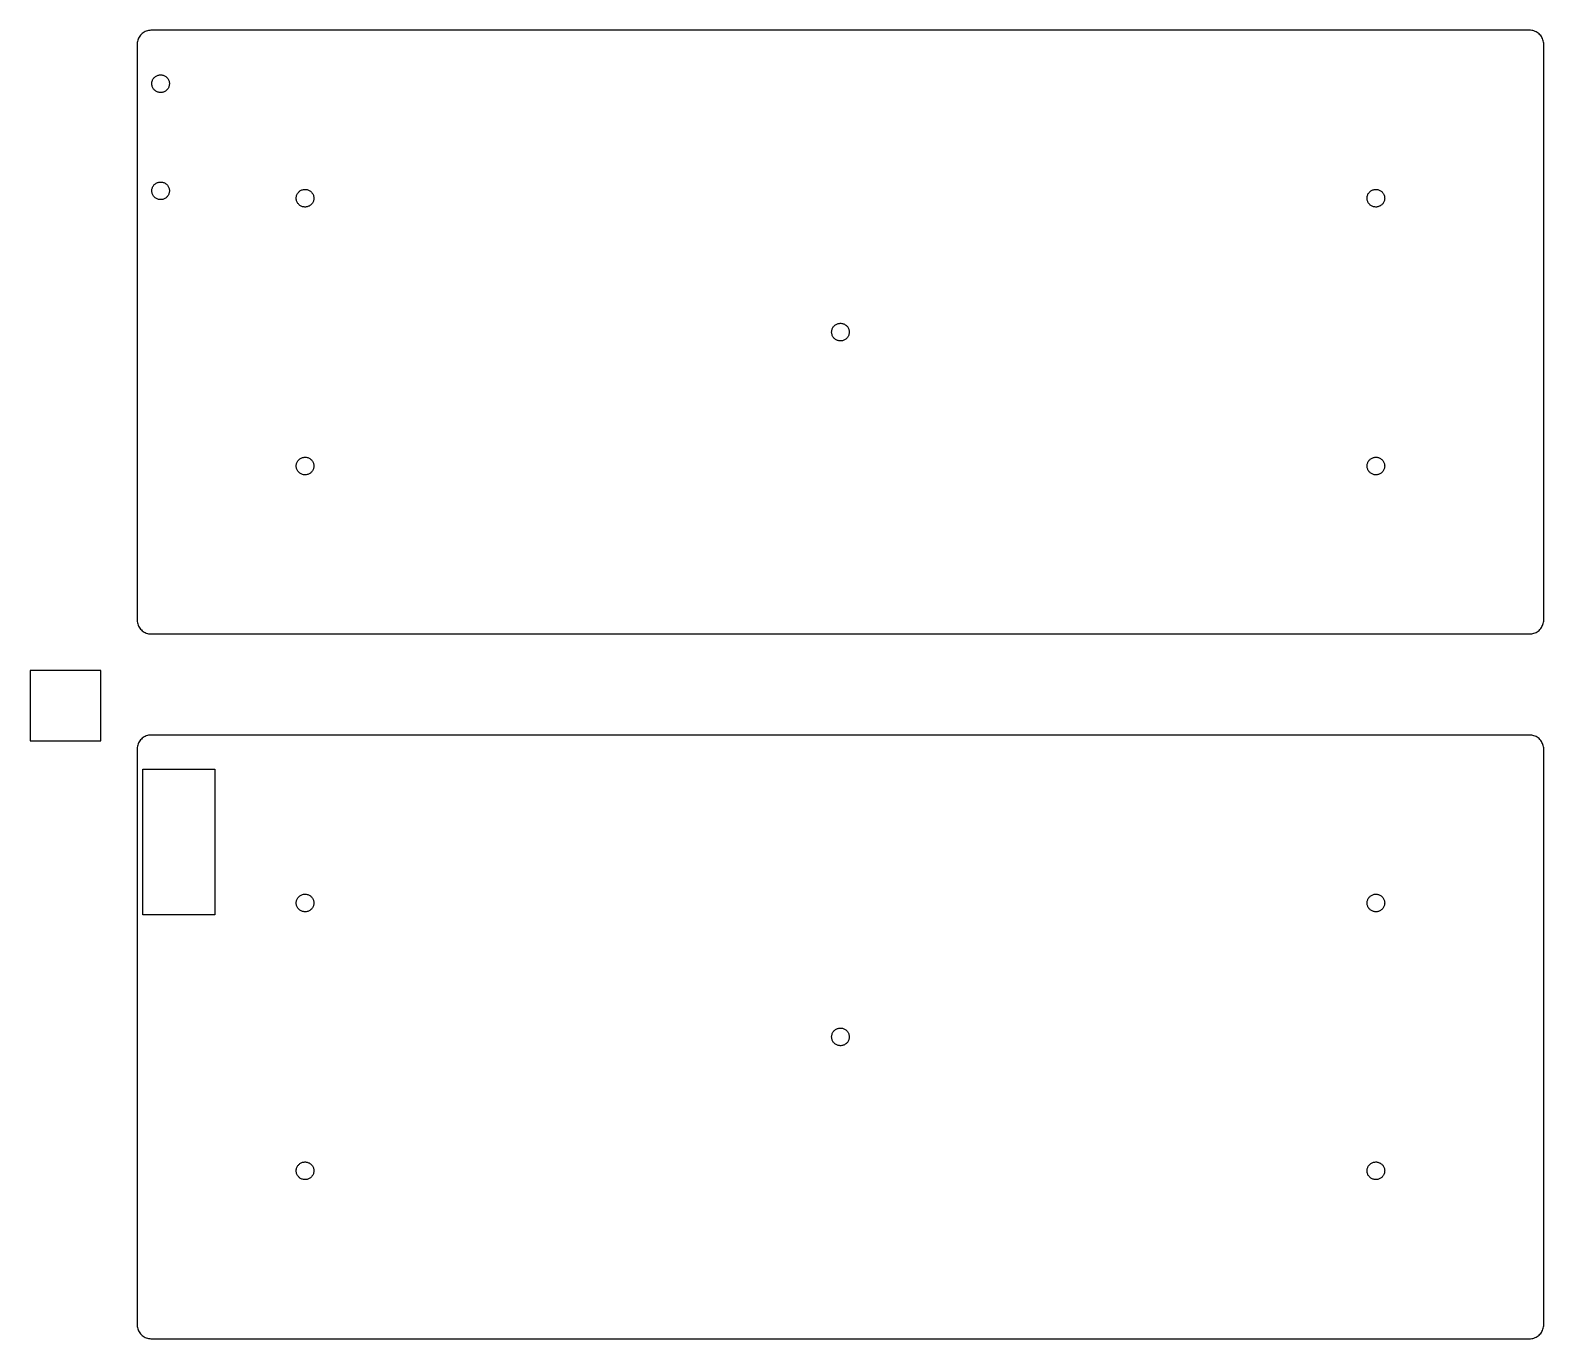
# Model space of a CAD drawing. Header units: metres. Extents: x -20 to 195, y -105 to 281.
# Drawn here: x -20 to 194.8, y -104.8 to 80.8 of the extents above; entities that cross this region are included whole.
import ezdxf

# ---------------------------------------------------------------- set-up
doc = ezdxf.new("R2010")
doc.units = ezdxf.units.M

msp = doc.modelspace()

# ---------------------------------------------------------------- linework, layer by layer
for p, q in [((-4.68797, 79.5647), (-4.74306, 79.4065)), ((-4.61984, 79.7177), (-4.68797, 79.5647)), ((-4.53915, 79.8645), (-4.61984, 79.7177)), ((-4.44646, 80.004), (-4.53915, 79.8645)), ((-4.34241, 80.1353), (-4.44646, 80.004)), ((-4.22775, 80.2574), (-4.34241, 80.1353)), ((-4.10327, 80.3694), (-4.22775, 80.2574)), ((-3.96985, 80.4707), (-4.10327, 80.3694)), ((-3.82841, 80.5605), (-3.96985, 80.4707)), ((-3.67998, 80.6381), (-3.82841, 80.5605)), ((-3.52556, 80.703), (-3.67998, 80.6381)), ((-3.36626, 80.7547), (-3.52556, 80.703)), ((-3.20319, 80.793), (-3.36626, 80.7547)), ((-3.03748, 80.8175), (-3.20319, 80.793)), ((-2.8703, 80.828), (-3.03748, 80.8175)), ((192.787, 80.828), (-2.8703, 80.828)), ((192.954, 80.8245), (192.787, 80.828)), ((193.121, 80.807), (192.954, 80.8245)), ((193.285, 80.7756), (193.121, 80.807)), ((193.446, 80.7305), (193.285, 80.7756)), ((193.603, 80.6721), (193.446, 80.7305)), ((193.755, 80.6008), (193.603, 80.6721)), ((193.9, 80.5171), (193.755, 80.6008)), ((194.038, 80.4215), (193.9, 80.5171)), ((194.167, 80.3147), (194.038, 80.4215)), ((194.286, 80.1975), (194.167, 80.3147)), ((194.396, 80.0707), (194.286, 80.1975)), ((194.494, 79.9352), (194.396, 80.0707)), ((194.581, 79.7919), (194.494, 79.9352)), ((194.656, 79.6419), (194.581, 79.7919)), ((194.717, 79.4862), (194.656, 79.6419)), ((-4.81265, 79.0791), (-4.82666, 78.9122)), ((-4.82666, 78.9122), (-4.82666, -2.91217)), ((-4.78471, 79.2442), (-4.81265, 79.0791)), ((-4.74306, 79.4065), (-4.78471, 79.2442)), ((194.766, 79.3258), (194.717, 79.4862)), ((194.8, 79.162), (194.766, 79.3258)), ((194.821, 78.9958), (194.8, 79.162)), ((194.828, 78.8284), (194.821, 78.9958)), ((194.828, -2.82841), (194.828, 78.8284)), ((-2.74973, 73.2762), (-2.74315, 73.3807)), ((-2.74753, 73.1715), (-2.74973, 73.2762)), ((-2.73659, 73.0674), (-2.74753, 73.1715)), ((-2.74315, 73.3807), (-2.72784, 73.4842)), ((-2.71696, 72.9646), (-2.73659, 73.0674)), ((-2.72784, 73.4842), (-2.70395, 73.5862)), ((-2.70395, 73.5862), (-2.6716, 73.6857)), ((-2.6716, 73.6857), (-2.63103, 73.7822)), ((-2.63103, 73.7822), (-2.58252, 73.875)), ((-2.58252, 73.875), (-2.52643, 73.9634)), ((-2.52643, 73.9634), (-2.46313, 74.0468)), ((-2.46313, 74.0468), (-2.39308, 74.1246)), ((-2.39308, 74.1246), (-2.31677, 74.1963)), ((-2.31677, 74.1963), (-2.23473, 74.2613)), ((-2.23473, 74.2613), (-2.14752, 74.3192)), ((-2.14752, 74.3192), (-2.05579, 74.3696)), ((-2.05579, 74.3696), (-1.96014, 74.4122)), ((-1.96014, 74.4122), (-1.86128, 74.4467)), ((-1.86128, 74.4467), (-1.75989, 74.4727)), ((-1.75989, 74.4727), (-1.65666, 74.4902)), ((-1.65666, 74.4902), (-1.55234, 74.4989)), ((-1.55234, 74.4989), (-1.44766, 74.4989)), ((-1.44766, 74.4989), (-1.34334, 74.4902)), ((-1.34334, 74.4902), (-1.24011, 74.4727)), ((-1.24011, 74.4727), (-1.13872, 74.4467)), ((-1.13872, 74.4467), (-1.03986, 74.4122)), ((-1.03986, 74.4122), (-0.94421, 74.3696)), ((-0.94421, 74.3696), (-0.85248, 74.3192)), ((-0.85248, 74.3192), (-0.76527, 74.2613)), ((-0.76527, 74.2613), (-0.68323, 74.1963)), ((-0.68323, 74.1963), (-0.60692, 74.1246)), ((-0.60692, 74.1246), (-0.53687, 74.0468)), ((-0.53687, 74.0468), (-0.47356, 73.9634)), ((-0.47356, 73.9634), (-0.41746, 73.875)), ((-0.41746, 73.875), (-0.36896, 73.7822)), ((-0.36896, 73.7822), (-0.32838, 73.6857)), ((-0.32838, 73.6857), (-0.29604, 73.5862)), ((-0.29604, 73.5862), (-0.27214, 73.4842)), ((-0.2634, 73.0674), (-0.28302, 72.9646)), ((-0.27214, 73.4842), (-0.25684, 73.3807)), ((-0.25246, 73.1715), (-0.2634, 73.0674)), ((-0.25684, 73.3807), (-0.25026, 73.2762)), ((-0.25026, 73.2762), (-0.25246, 73.1715)), ((-2.68881, 72.8637), (-2.71696, 72.9646)), ((-2.65233, 72.7656), (-2.68881, 72.8637)), ((-2.60774, 72.6709), (-2.65233, 72.7656)), ((-2.5554, 72.5802), (-2.60774, 72.6709)), ((-2.49565, 72.4943), (-2.5554, 72.5802)), ((-2.42892, 72.4136), (-2.49565, 72.4943)), ((-2.35568, 72.3388), (-2.42892, 72.4136)), ((-2.27643, 72.2704), (-2.35568, 72.3388)), ((-2.19173, 72.2089), (-2.27643, 72.2704)), ((-2.10219, 72.1546), (-2.19173, 72.2089)), ((-2.00841, 72.1081), (-2.10219, 72.1546)), ((-1.91107, 72.0695), (-2.00841, 72.1081)), ((-1.81085, 72.0393), (-1.91107, 72.0695)), ((-1.70844, 72.0175), (-1.81085, 72.0393)), ((-1.60457, 72.0044), (-1.70844, 72.0175)), ((-1.49998, 72), (-1.60457, 72.0044)), ((-1.3954, 72.0044), (-1.49998, 72)), ((-1.29153, 72.0175), (-1.3954, 72.0044)), ((-1.18913, 72.0393), (-1.29153, 72.0175)), ((-1.08891, 72.0695), (-1.18913, 72.0393)), ((-0.99158, 72.1081), (-1.08891, 72.0695)), ((-0.8978, 72.1546), (-0.99158, 72.1081)), ((-0.80826, 72.2089), (-0.8978, 72.1546)), ((-0.72356, 72.2704), (-0.80826, 72.2089)), ((-0.6443, 72.3388), (-0.72356, 72.2704)), ((-0.57106, 72.4136), (-0.6443, 72.3388)), ((-0.50433, 72.4943), (-0.57106, 72.4136)), ((-0.44458, 72.5802), (-0.50433, 72.4943)), ((-0.39224, 72.6709), (-0.44458, 72.5802)), ((-0.34766, 72.7656), (-0.39224, 72.6709)), ((-0.31117, 72.8637), (-0.34766, 72.7656)), ((-0.28302, 72.9646), (-0.31117, 72.8637)), ((-2.74971, 58.0762), (-2.74313, 58.1807)), ((-2.74751, 57.9715), (-2.74971, 58.0762)), ((-2.74313, 58.1807), (-2.72783, 58.2842)), ((-2.72783, 58.2842), (-2.70393, 58.3862)), ((-2.70393, 58.3862), (-2.67159, 58.4857)), ((-2.67159, 58.4857), (-2.63101, 58.5822)), ((-2.63101, 58.5822), (-2.5825, 58.675)), ((-2.5825, 58.675), (-2.52641, 58.7634)), ((-2.52641, 58.7634), (-2.46312, 58.8468)), ((-2.46312, 58.8468), (-2.39307, 58.9246)), ((-2.39307, 58.9246), (-2.31676, 58.9962)), ((-2.31676, 58.9962), (-2.23471, 59.0613)), ((-2.23471, 59.0613), (-2.14751, 59.1192)), ((-2.14751, 59.1192), (-2.05577, 59.1696)), ((-2.05577, 59.1696), (-1.96013, 59.2122)), ((-1.96013, 59.2122), (-1.86127, 59.2467)), ((-1.86127, 59.2467), (-1.75987, 59.2727)), ((-1.75987, 59.2727), (-1.65665, 59.2901)), ((-1.65665, 59.2901), (-1.55232, 59.2989)), ((-1.55232, 59.2989), (-1.44765, 59.2989)), ((-1.44765, 59.2989), (-1.34332, 59.2901)), ((-1.34332, 59.2901), (-1.2401, 59.2727)), ((-1.2401, 59.2727), (-1.1387, 59.2467)), ((-1.1387, 59.2467), (-1.03984, 59.2122)), ((-1.03984, 59.2122), (-0.9442, 59.1696)), ((-0.9442, 59.1696), (-0.85246, 59.1192)), ((-0.85246, 59.1192), (-0.76526, 59.0613)), ((-0.76526, 59.0613), (-0.68321, 58.9962)), ((-0.68321, 58.9962), (-0.6069, 58.9246)), ((-0.6069, 58.9246), (-0.53685, 58.8468)), ((-0.53685, 58.8468), (-0.47356, 58.7634)), ((-0.47356, 58.7634), (-0.41746, 58.675)), ((-0.41746, 58.675), (-0.36896, 58.5822)), ((-0.36896, 58.5822), (-0.32838, 58.4857)), ((-0.32838, 58.4857), (-0.29604, 58.3862)), ((-0.29604, 58.3862), (-0.27214, 58.2842)), ((-0.27214, 58.2842), (-0.25684, 58.1807)), ((-0.25684, 58.1807), (-0.25026, 58.0762)), ((-0.25026, 58.0762), (-0.25246, 57.9715)), ((18.2032, 57.9631), (18.2866, 58.0264)), ((18.2866, 58.0264), (18.375, 58.0825)), ((18.375, 58.0825), (18.4678, 58.131)), ((18.4678, 58.131), (18.5643, 58.1716)), ((18.5643, 58.1716), (18.6638, 58.2039)), ((18.6638, 58.2039), (18.7658, 58.2278)), ((18.7658, 58.2278), (18.8693, 58.2431)), ((18.8693, 58.2431), (18.9738, 58.2497)), ((18.9738, 58.2497), (19.0785, 58.2475)), ((19.0785, 58.2475), (19.1826, 58.2366)), ((19.1826, 58.2366), (19.2854, 58.217)), ((19.2854, 58.217), (19.3863, 58.1888)), ((19.3863, 58.1888), (19.4844, 58.1523)), ((19.4844, 58.1523), (19.5791, 58.1077)), ((19.5791, 58.1077), (19.6698, 58.0554)), ((19.6698, 58.0554), (19.7557, 57.9957)), ((170.203, 57.9631), (170.287, 58.0264)), ((170.287, 58.0264), (170.375, 58.0825)), ((170.375, 58.0825), (170.468, 58.131)), ((170.468, 58.131), (170.564, 58.1716)), ((170.564, 58.1716), (170.664, 58.2039)), ((170.664, 58.2039), (170.766, 58.2278)), ((170.766, 58.2278), (170.869, 58.2431)), ((170.869, 58.2431), (170.974, 58.2497)), ((170.974, 58.2497), (171.078, 58.2475)), ((171.078, 58.2475), (171.183, 58.2366)), ((171.183, 58.2366), (171.285, 58.217)), ((171.285, 58.217), (171.386, 58.1888)), ((171.386, 58.1888), (171.484, 58.1523)), ((171.484, 58.1523), (171.579, 58.1077)), ((171.579, 58.1077), (171.67, 58.0554)), ((171.67, 58.0554), (171.756, 57.9957)), ((-2.73657, 57.8674), (-2.74751, 57.9715)), ((-2.71695, 57.7646), (-2.73657, 57.8674)), ((-2.6888, 57.6637), (-2.71695, 57.7646)), ((-2.65231, 57.5656), (-2.6888, 57.6637)), ((-2.60773, 57.4709), (-2.65231, 57.5656)), ((-2.55539, 57.3802), (-2.60773, 57.4709)), ((-2.49564, 57.2943), (-2.55539, 57.3802)), ((-2.42891, 57.2136), (-2.49564, 57.2943)), ((-2.35567, 57.1388), (-2.42891, 57.2136)), ((-2.27641, 57.0704), (-2.35567, 57.1388)), ((-2.19171, 57.0089), (-2.27641, 57.0704)), ((-2.10217, 56.9546), (-2.19171, 57.0089)), ((-2.00839, 56.9081), (-2.10217, 56.9546)), ((-1.91106, 56.8695), (-2.00839, 56.9081)), ((-1.81084, 56.8393), (-1.91106, 56.8695)), ((-1.70844, 56.8175), (-1.81084, 56.8393)), ((-1.60457, 56.8044), (-1.70844, 56.8175)), ((-1.49998, 56.8), (-1.60457, 56.8044)), ((-1.3954, 56.8044), (-1.49998, 56.8)), ((-1.29153, 56.8175), (-1.3954, 56.8044)), ((-1.18913, 56.8393), (-1.29153, 56.8175)), ((-1.08891, 56.8695), (-1.18913, 56.8393)), ((-0.99158, 56.9081), (-1.08891, 56.8695)), ((-0.8978, 56.9546), (-0.99158, 56.9081)), ((-0.80826, 57.0089), (-0.8978, 56.9546)), ((-0.72356, 57.0704), (-0.80826, 57.0089)), ((-0.6443, 57.1388), (-0.72356, 57.0704)), ((-0.57106, 57.2136), (-0.6443, 57.1388)), ((-0.50433, 57.2943), (-0.57106, 57.2136)), ((-0.44458, 57.3802), (-0.50433, 57.2943)), ((-0.39224, 57.4709), (-0.44458, 57.3802)), ((-0.34766, 57.5656), (-0.39224, 57.4709)), ((-0.31117, 57.6637), (-0.34766, 57.5656)), ((-0.28302, 57.7646), (-0.31117, 57.6637)), ((-0.2634, 57.8674), (-0.28302, 57.7646)), ((-0.25246, 57.9715), (-0.2634, 57.8674)), ((17.7511, 57.0523), (17.7598, 57.1567)), ((17.7511, 56.9476), (17.7511, 57.0523)), ((17.7598, 56.8433), (17.7511, 56.9476)), ((17.7598, 57.1567), (17.7773, 57.2599)), ((17.7773, 56.7401), (17.7598, 56.8433)), ((17.7773, 57.2599), (17.8033, 57.3613)), ((17.8033, 56.6387), (17.7773, 56.7401)), ((17.8033, 57.3613), (17.8378, 57.4601)), ((17.8378, 56.5398), (17.8033, 56.6387)), ((17.8378, 57.4601), (17.8804, 57.5558)), ((17.8804, 56.4442), (17.8378, 56.5398)), ((17.8804, 57.5558), (17.9308, 57.6475)), ((17.9308, 56.3525), (17.8804, 56.4442)), ((17.9308, 57.6475), (17.9887, 57.7347)), ((17.9887, 56.2653), (17.9308, 56.3525)), ((17.9887, 57.7347), (18.0537, 57.8168)), ((18.0537, 56.1832), (17.9887, 56.2653)), ((18.0537, 57.8168), (18.1254, 57.8931)), ((18.1254, 56.1069), (18.0537, 56.1832)), ((18.1254, 57.8931), (18.2032, 57.9631)), ((18.2032, 56.0368), (18.1254, 56.1069)), ((18.2866, 55.9736), (18.2032, 56.0368)), ((18.375, 55.9175), (18.2866, 55.9736)), ((18.4678, 55.869), (18.375, 55.9175)), ((18.5643, 55.8284), (18.4678, 55.869)), ((19.5791, 55.8922), (19.4844, 55.8477)), ((19.6698, 55.9446), (19.5791, 55.8922)), ((19.7557, 56.0043), (19.6698, 55.9446)), ((19.7557, 57.9957), (19.8364, 57.9289)), ((19.8364, 56.0711), (19.7557, 56.0043)), ((19.8364, 57.9289), (19.9112, 57.8557)), ((19.9112, 56.1443), (19.8364, 56.0711)), ((19.9112, 57.8557), (19.9796, 57.7764)), ((19.9796, 56.2236), (19.9112, 56.1443)), ((19.9796, 57.7764), (20.0411, 57.6917)), ((20.0411, 56.3083), (19.9796, 56.2236)), ((20.0411, 57.6917), (20.0954, 57.6022)), ((20.0954, 56.3978), (20.0411, 56.3083)), ((20.0954, 57.6022), (20.1419, 57.5084)), ((20.1419, 56.4916), (20.0954, 56.3978)), ((20.1419, 57.5084), (20.1805, 57.4111)), ((20.1805, 56.5889), (20.1419, 56.4916)), ((20.1805, 57.4111), (20.2107, 57.3109)), ((20.2107, 56.6891), (20.1805, 56.5889)), ((20.2107, 57.3109), (20.2325, 57.2085)), ((20.2325, 56.7915), (20.2107, 56.6891)), ((20.2325, 57.2085), (20.2456, 57.1046)), ((20.2456, 56.8954), (20.2325, 56.7915)), ((20.2456, 57.1046), (20.25, 57)), ((20.25, 57), (20.2456, 56.8954)), ((169.751, 57.0523), (169.76, 57.1567)), ((169.751, 56.9476), (169.751, 57.0523)), ((169.76, 56.8433), (169.751, 56.9476)), ((169.76, 57.1567), (169.777, 57.2599)), ((169.777, 56.7401), (169.76, 56.8433)), ((169.777, 57.2599), (169.803, 57.3613)), ((169.803, 56.6387), (169.777, 56.7401)), ((169.803, 57.3613), (169.838, 57.4601)), ((169.838, 56.5398), (169.803, 56.6387)), ((169.838, 57.4601), (169.88, 57.5558)), ((169.88, 56.4442), (169.838, 56.5398)), ((169.88, 57.5558), (169.931, 57.6475)), ((169.931, 56.3525), (169.88, 56.4442)), ((169.931, 57.6475), (169.989, 57.7347)), ((169.989, 56.2653), (169.931, 56.3525)), ((169.989, 57.7347), (170.054, 57.8168)), ((170.054, 56.1832), (169.989, 56.2653)), ((170.054, 57.8168), (170.125, 57.8931)), ((170.125, 56.1069), (170.054, 56.1832)), ((170.125, 57.8931), (170.203, 57.9631)), ((170.203, 56.0368), (170.125, 56.1069)), ((170.287, 55.9736), (170.203, 56.0368)), ((170.375, 55.9175), (170.287, 55.9736)), ((170.468, 55.869), (170.375, 55.9175)), ((170.564, 55.8284), (170.468, 55.869)), ((171.579, 55.8922), (171.484, 55.8477)), ((171.67, 55.9446), (171.579, 55.8922)), ((171.756, 56.0043), (171.67, 55.9446)), ((171.756, 57.9957), (171.836, 57.9289)), ((171.836, 56.0711), (171.756, 56.0043)), ((171.836, 57.9289), (171.911, 57.8557)), ((171.911, 56.1443), (171.836, 56.0711)), ((171.911, 57.8557), (171.98, 57.7764)), ((171.98, 56.2236), (171.911, 56.1443)), ((171.98, 57.7764), (172.041, 57.6917)), ((172.041, 56.3083), (171.98, 56.2236)), ((172.041, 57.6917), (172.095, 57.6022)), ((172.095, 56.3978), (172.041, 56.3083)), ((172.095, 57.6022), (172.142, 57.5084)), ((172.142, 56.4916), (172.095, 56.3978)), ((172.142, 57.5084), (172.18, 57.4111)), ((172.18, 56.5889), (172.142, 56.4916)), ((172.18, 57.4111), (172.211, 57.3109)), ((172.211, 56.6891), (172.18, 56.5889)), ((172.211, 57.3109), (172.232, 57.2085)), ((172.232, 56.7915), (172.211, 56.6891)), ((172.232, 57.2085), (172.246, 57.1046)), ((172.246, 56.8954), (172.232, 56.7915)), ((172.246, 57.1046), (172.25, 57)), ((172.25, 57), (172.246, 56.8954)), ((18.6638, 55.796), (18.5643, 55.8284)), ((18.7658, 55.7721), (18.6638, 55.796)), ((18.8693, 55.7568), (18.7658, 55.7721)), ((18.9738, 55.7503), (18.8693, 55.7568)), ((19.0785, 55.7525), (18.9738, 55.7503)), ((19.1826, 55.7634), (19.0785, 55.7525)), ((19.2854, 55.783), (19.1826, 55.7634)), ((19.3863, 55.8112), (19.2854, 55.783)), ((19.4844, 55.8477), (19.3863, 55.8112)), ((170.664, 55.796), (170.564, 55.8284)), ((170.766, 55.7721), (170.664, 55.796)), ((170.869, 55.7568), (170.766, 55.7721)), ((170.974, 55.7503), (170.869, 55.7568)), ((171.078, 55.7525), (170.974, 55.7503)), ((171.183, 55.7634), (171.078, 55.7525)), ((171.285, 55.783), (171.183, 55.7634)), ((171.386, 55.8112), (171.285, 55.783)), ((171.484, 55.8477), (171.386, 55.8112)), ((93.9308, 38.6475), (93.9887, 38.7347)), ((93.9887, 38.7347), (94.0537, 38.8168)), ((94.0537, 38.8168), (94.1254, 38.8931)), ((94.1254, 38.8931), (94.2032, 38.9631)), ((94.2032, 38.9631), (94.2866, 39.0264)), ((94.2866, 39.0264), (94.375, 39.0825)), ((94.375, 39.0825), (94.4678, 39.131)), ((94.4678, 39.131), (94.5643, 39.1716)), ((94.5643, 39.1716), (94.6638, 39.2039)), ((94.6638, 39.2039), (94.7658, 39.2278)), ((94.7658, 39.2278), (94.8693, 39.2431)), ((94.8693, 39.2431), (94.9738, 39.2497)), ((94.9738, 39.2497), (95.0785, 39.2475)), ((95.0785, 39.2475), (95.1826, 39.2366)), ((95.1826, 39.2366), (95.2854, 39.217)), ((95.2854, 39.217), (95.3863, 39.1888)), ((95.3863, 39.1888), (95.4844, 39.1523)), ((95.4844, 39.1523), (95.5791, 39.1077)), ((95.5791, 39.1077), (95.6698, 39.0554)), ((95.6698, 39.0554), (95.7557, 38.9957)), ((95.7557, 38.9957), (95.8364, 38.9289)), ((95.8364, 38.9289), (95.9112, 38.8557)), ((95.9112, 38.8557), (95.9796, 38.7764)), ((95.9796, 38.7764), (96.0411, 38.6917)), ((96.0411, 38.6917), (96.0954, 38.6022)), ((93.7511, 38.0523), (93.7598, 38.1567)), ((93.7511, 37.9476), (93.7511, 38.0523)), ((93.7598, 37.8433), (93.7511, 37.9476)), ((93.7598, 38.1567), (93.7773, 38.2599)), ((93.7773, 37.7401), (93.7598, 37.8433)), ((93.7773, 38.2599), (93.8033, 38.3613)), ((93.8033, 37.6387), (93.7773, 37.7401)), ((93.8033, 38.3613), (93.8378, 38.4601)), ((93.8378, 37.5398), (93.8033, 37.6387)), ((93.8378, 38.4601), (93.8804, 38.5558)), ((93.8804, 37.4442), (93.8378, 37.5398)), ((93.8804, 38.5558), (93.9308, 38.6475)), ((93.9308, 37.3525), (93.8804, 37.4442)), ((93.9887, 37.2653), (93.9308, 37.3525)), ((94.0537, 37.1832), (93.9887, 37.2653)), ((94.1254, 37.1069), (94.0537, 37.1832)), ((94.2032, 37.0368), (94.1254, 37.1069)), ((94.2866, 36.9736), (94.2032, 37.0368)), ((94.375, 36.9175), (94.2866, 36.9736)), ((94.4678, 36.869), (94.375, 36.9175)), ((94.5643, 36.8284), (94.4678, 36.869)), ((94.6638, 36.796), (94.5643, 36.8284)), ((94.7658, 36.7721), (94.6638, 36.796)), ((94.8693, 36.7568), (94.7658, 36.7721)), ((94.9738, 36.7503), (94.8693, 36.7568)), ((95.0785, 36.7525), (94.9738, 36.7503)), ((95.1826, 36.7634), (95.0785, 36.7525)), ((95.2854, 36.783), (95.1826, 36.7634)), ((95.3863, 36.8112), (95.2854, 36.783)), ((95.4844, 36.8477), (95.3863, 36.8112)), ((95.5791, 36.8922), (95.4844, 36.8477)), ((95.6698, 36.9446), (95.5791, 36.8922)), ((95.7557, 37.0043), (95.6698, 36.9446)), ((95.8364, 37.0711), (95.7557, 37.0043)), ((95.9112, 37.1443), (95.8364, 37.0711)), ((95.9796, 37.2236), (95.9112, 37.1443)), ((96.0411, 37.3083), (95.9796, 37.2236)), ((96.0954, 37.3978), (96.0411, 37.3083)), ((96.0954, 38.6022), (96.1419, 38.5084)), ((96.1419, 37.4916), (96.0954, 37.3978)), ((96.1419, 38.5084), (96.1805, 38.4111)), ((96.1805, 37.5889), (96.1419, 37.4916)), ((96.1805, 38.4111), (96.2107, 38.3109)), ((96.2107, 37.6891), (96.1805, 37.5889)), ((96.2107, 38.3109), (96.2325, 38.2085)), ((96.2325, 37.7915), (96.2107, 37.6891)), ((96.2325, 38.2085), (96.2456, 38.1046)), ((96.2456, 37.8954), (96.2325, 37.7915)), ((96.2456, 38.1046), (96.25, 38)), ((96.25, 38), (96.2456, 37.8954)), ((17.7773, 19.2599), (17.8033, 19.3613)), ((17.8033, 19.3613), (17.8378, 19.4601)), ((17.8378, 19.4601), (17.8804, 19.5558)), ((17.8804, 19.5558), (17.9308, 19.6475)), ((17.9308, 19.6475), (17.9887, 19.7347)), ((17.9887, 19.7347), (18.0537, 19.8168)), ((18.0537, 19.8168), (18.1254, 19.8931)), ((18.1254, 19.8931), (18.2032, 19.9631)), ((18.2032, 19.9631), (18.2866, 20.0264)), ((18.2866, 20.0264), (18.375, 20.0825)), ((18.375, 20.0825), (18.4678, 20.131)), ((18.4678, 20.131), (18.5643, 20.1716)), ((18.5643, 20.1716), (18.6638, 20.2039)), ((18.6638, 20.2039), (18.7658, 20.2278)), ((18.7658, 20.2278), (18.8693, 20.2431)), ((18.8693, 20.2431), (18.9738, 20.2497)), ((18.9738, 20.2497), (19.0785, 20.2475)), ((19.0785, 20.2475), (19.1826, 20.2366)), ((19.1826, 20.2366), (19.2854, 20.217)), ((19.2854, 20.217), (19.3863, 20.1888)), ((19.3863, 20.1888), (19.4844, 20.1523)), ((19.4844, 20.1523), (19.5791, 20.1077)), ((19.5791, 20.1077), (19.6698, 20.0554)), ((19.6698, 20.0554), (19.7557, 19.9957)), ((19.7557, 19.9957), (19.8364, 19.9289)), ((19.8364, 19.9289), (19.9112, 19.8557)), ((19.9112, 19.8557), (19.9796, 19.7764)), ((19.9796, 19.7764), (20.0411, 19.6917)), ((20.0411, 19.6917), (20.0954, 19.6022)), ((20.0954, 19.6022), (20.1419, 19.5084)), ((20.1419, 19.5084), (20.1805, 19.4111)), ((20.1805, 19.4111), (20.2107, 19.3109)), ((169.777, 19.2599), (169.803, 19.3613)), ((169.803, 19.3613), (169.838, 19.4601)), ((169.838, 19.4601), (169.88, 19.5558)), ((169.88, 19.5558), (169.931, 19.6475)), ((169.931, 19.6475), (169.989, 19.7347)), ((169.989, 19.7347), (170.054, 19.8168)), ((170.054, 19.8168), (170.125, 19.8931)), ((170.125, 19.8931), (170.203, 19.9631)), ((170.203, 19.9631), (170.287, 20.0264)), ((170.287, 20.0264), (170.375, 20.0825)), ((170.375, 20.0825), (170.468, 20.131)), ((170.468, 20.131), (170.564, 20.1716)), ((170.564, 20.1716), (170.664, 20.2039)), ((170.664, 20.2039), (170.766, 20.2278)), ((170.766, 20.2278), (170.869, 20.2431)), ((170.869, 20.2431), (170.974, 20.2497)), ((170.974, 20.2497), (171.078, 20.2475)), ((171.078, 20.2475), (171.183, 20.2366)), ((171.183, 20.2366), (171.285, 20.217)), ((171.285, 20.217), (171.386, 20.1888)), ((171.386, 20.1888), (171.484, 20.1523)), ((171.484, 20.1523), (171.579, 20.1077)), ((171.579, 20.1077), (171.67, 20.0554)), ((171.67, 20.0554), (171.756, 19.9957)), ((171.756, 19.9957), (171.836, 19.9289)), ((171.836, 19.9289), (171.911, 19.8557)), ((171.911, 19.8557), (171.98, 19.7764)), ((171.98, 19.7764), (172.041, 19.6917)), ((172.041, 19.6917), (172.095, 19.6022)), ((172.095, 19.6022), (172.142, 19.5084)), ((172.142, 19.5084), (172.18, 19.4111)), ((172.18, 19.4111), (172.211, 19.3109)), ((17.7511, 19.0523), (17.7598, 19.1567)), ((17.7511, 18.9476), (17.7511, 19.0523)), ((17.7598, 18.8433), (17.7511, 18.9476)), ((17.7598, 19.1567), (17.7773, 19.2599)), ((17.7773, 18.7401), (17.7598, 18.8433)), ((17.8033, 18.6387), (17.7773, 18.7401)), ((17.8378, 18.5398), (17.8033, 18.6387)), ((17.8804, 18.4442), (17.8378, 18.5398)), ((17.9308, 18.3525), (17.8804, 18.4442)), ((17.9887, 18.2653), (17.9308, 18.3525)), ((18.0537, 18.1832), (17.9887, 18.2653)), ((18.1254, 18.1069), (18.0537, 18.1832)), ((18.2032, 18.0368), (18.1254, 18.1069)), ((18.2866, 17.9736), (18.2032, 18.0368)), ((18.375, 17.9175), (18.2866, 17.9736)), ((18.4678, 17.869), (18.375, 17.9175)), ((18.5643, 17.8284), (18.4678, 17.869)), ((18.6638, 17.796), (18.5643, 17.8284)), ((18.7658, 17.7721), (18.6638, 17.796)), ((18.8693, 17.7568), (18.7658, 17.7721)), ((18.9738, 17.7503), (18.8693, 17.7568)), ((19.0785, 17.7525), (18.9738, 17.7503)), ((19.1826, 17.7634), (19.0785, 17.7525)), ((19.2854, 17.783), (19.1826, 17.7634)), ((19.3863, 17.8112), (19.2854, 17.783)), ((19.4844, 17.8477), (19.3863, 17.8112)), ((19.5791, 17.8922), (19.4844, 17.8477)), ((19.6698, 17.9446), (19.5791, 17.8922)), ((19.7557, 18.0043), (19.6698, 17.9446)), ((19.8364, 18.0711), (19.7557, 18.0043)), ((19.9112, 18.1443), (19.8364, 18.0711)), ((19.9796, 18.2236), (19.9112, 18.1443)), ((20.0411, 18.3083), (19.9796, 18.2236)), ((20.0954, 18.3978), (20.0411, 18.3083)), ((20.1419, 18.4916), (20.0954, 18.3978)), ((20.1805, 18.5889), (20.1419, 18.4916)), ((20.2107, 18.6891), (20.1805, 18.5889)), ((20.2107, 19.3109), (20.2325, 19.2085)), ((20.2325, 18.7915), (20.2107, 18.6891)), ((20.2325, 19.2085), (20.2456, 19.1046)), ((20.2456, 18.8954), (20.2325, 18.7915)), ((20.2456, 19.1046), (20.25, 19)), ((20.25, 19), (20.2456, 18.8954)), ((169.751, 19.0523), (169.76, 19.1567)), ((169.751, 18.9476), (169.751, 19.0523)), ((169.76, 18.8433), (169.751, 18.9476)), ((169.76, 19.1567), (169.777, 19.2599)), ((169.777, 18.7401), (169.76, 18.8433)), ((169.803, 18.6387), (169.777, 18.7401)), ((169.838, 18.5398), (169.803, 18.6387)), ((169.88, 18.4442), (169.838, 18.5398)), ((169.931, 18.3525), (169.88, 18.4442)), ((169.989, 18.2653), (169.931, 18.3525)), ((170.054, 18.1832), (169.989, 18.2653)), ((170.125, 18.1069), (170.054, 18.1832)), ((170.203, 18.0368), (170.125, 18.1069)), ((170.287, 17.9736), (170.203, 18.0368)), ((170.375, 17.9175), (170.287, 17.9736)), ((170.468, 17.869), (170.375, 17.9175)), ((170.564, 17.8284), (170.468, 17.869)), ((170.664, 17.796), (170.564, 17.8284)), ((170.766, 17.7721), (170.664, 17.796)), ((170.869, 17.7568), (170.766, 17.7721)), ((170.974, 17.7503), (170.869, 17.7568)), ((171.078, 17.7525), (170.974, 17.7503)), ((171.183, 17.7634), (171.078, 17.7525)), ((171.285, 17.783), (171.183, 17.7634)), ((171.386, 17.8112), (171.285, 17.783)), ((171.484, 17.8477), (171.386, 17.8112)), ((171.579, 17.8922), (171.484, 17.8477)), ((171.67, 17.9446), (171.579, 17.8922)), ((171.756, 18.0043), (171.67, 17.9446)), ((171.836, 18.0711), (171.756, 18.0043)), ((171.911, 18.1443), (171.836, 18.0711)), ((171.98, 18.2236), (171.911, 18.1443)), ((172.041, 18.3083), (171.98, 18.2236)), ((172.095, 18.3978), (172.041, 18.3083)), ((172.142, 18.4916), (172.095, 18.3978)), ((172.18, 18.5889), (172.142, 18.4916)), ((172.211, 18.6891), (172.18, 18.5889)), ((172.211, 19.3109), (172.232, 19.2085)), ((172.232, 18.7915), (172.211, 18.6891)), ((172.232, 19.2085), (172.246, 19.1046)), ((172.246, 18.8954), (172.232, 18.7915)), ((172.246, 19.1046), (172.25, 19)), ((172.25, 19), (172.246, 18.8954)), ((-4.82666, -2.91217), (-4.81265, -3.07909)), ((-4.81265, -3.07909), (-4.78471, -3.24425)), ((-4.78471, -3.24425), (-4.74306, -3.40648)), ((-4.74306, -3.40648), (-4.68797, -3.56467)), ((-4.68797, -3.56467), (-4.61984, -3.7177)), ((-4.61984, -3.7177), (-4.53915, -3.86447)), ((-4.53915, -3.86447), (-4.44646, -4.00398)), ((-4.44646, -4.00398), (-4.34241, -4.13525)), ((-4.34241, -4.13525), (-4.22775, -4.25737)), ((-4.22775, -4.25737), (-4.10327, -4.36945)), ((194.167, -4.31471), (194.286, -4.19751)), ((194.286, -4.19751), (194.396, -4.07071)), ((194.396, -4.07071), (194.494, -3.9352)), ((194.494, -3.9352), (194.581, -3.79193)), ((194.581, -3.79193), (194.656, -3.64189)), ((194.656, -3.64189), (194.717, -3.48616)), ((194.717, -3.48616), (194.766, -3.32581)), ((194.766, -3.32581), (194.8, -3.16196)), ((194.8, -3.16196), (194.821, -2.99577)), ((194.821, -2.99577), (194.828, -2.82841)), ((-4.10327, -4.36945), (-3.96985, -4.47072)), ((-3.96985, -4.47072), (-3.82841, -4.56047)), ((-3.82841, -4.56047), (-3.67998, -4.63808)), ((-3.67998, -4.63808), (-3.52556, -4.70299)), ((-3.52556, -4.70299), (-3.36626, -4.75475)), ((-3.36626, -4.75475), (-3.20319, -4.793)), ((-3.20319, -4.793), (-3.03748, -4.81746)), ((-3.03748, -4.81746), (-2.8703, -4.82799)), ((-2.8703, -4.82799), (192.787, -4.82799)), ((192.787, -4.82799), (192.954, -4.82448)), ((192.954, -4.82448), (193.121, -4.80696)), ((193.121, -4.80696), (193.285, -4.77557)), ((193.285, -4.77557), (193.446, -4.73053)), ((193.446, -4.73053), (193.603, -4.67215)), ((193.603, -4.67215), (193.755, -4.60083)), ((193.755, -4.60083), (193.9, -4.51707)), ((193.9, -4.51707), (194.038, -4.42148)), ((194.038, -4.42148), (194.167, -4.31471)), ((-10, -10), (-20, -10)), ((-20, -10), (-20, -20)), ((-10, -20), (-10, -10)), ((-3.52556, -19.297), (-3.67998, -19.3619)), ((-3.36626, -19.2453), (-3.52556, -19.297)), ((-3.20319, -19.207), (-3.36626, -19.2453)), ((-3.03748, -19.1825), (-3.20319, -19.207)), ((-2.8703, -19.172), (-3.03748, -19.1825)), ((192.787, -19.172), (-2.8703, -19.172)), ((192.954, -19.1755), (192.787, -19.172)), ((193.121, -19.193), (192.954, -19.1755)), ((193.285, -19.2244), (193.121, -19.193)), ((193.446, -19.2695), (193.285, -19.2244)), ((193.603, -19.3279), (193.446, -19.2695)), ((193.755, -19.3992), (193.603, -19.3279)), ((-20, -20), (-10, -20)), ((-4.81265, -20.9209), (-4.82666, -21.0878)), ((-4.82666, -21.0878), (-4.82666, -102.912)), ((-4.78471, -20.7558), (-4.81265, -20.9209)), ((-4.74306, -20.5935), (-4.78471, -20.7558)), ((-4.68797, -20.4353), (-4.74306, -20.5935)), ((-4.61984, -20.2823), (-4.68797, -20.4353)), ((-4.53915, -20.1355), (-4.61984, -20.2823)), ((-4.44646, -19.996), (-4.53915, -20.1355)), ((-4.34241, -19.8647), (-4.44646, -19.996)), ((-4.22775, -19.7426), (-4.34241, -19.8647)), ((-4.10327, -19.6306), (-4.22775, -19.7426)), ((-3.96985, -19.5293), (-4.10327, -19.6306)), ((-3.82841, -19.4395), (-3.96985, -19.5293)), ((-3.67998, -19.3619), (-3.82841, -19.4395)), ((193.9, -19.4829), (193.755, -19.3992)), ((194.038, -19.5785), (193.9, -19.4829)), ((194.167, -19.6853), (194.038, -19.5785)), ((194.286, -19.8025), (194.167, -19.6853)), ((194.396, -19.9293), (194.286, -19.8025)), ((194.494, -20.0648), (194.396, -19.9293)), ((194.581, -20.2081), (194.494, -20.0648)), ((194.656, -20.3581), (194.581, -20.2081)), ((194.717, -20.5138), (194.656, -20.3581)), ((194.766, -20.6742), (194.717, -20.5138)), ((194.8, -20.838), (194.766, -20.6742)), ((194.821, -21.0042), (194.8, -20.838)), ((194.828, -21.1716), (194.821, -21.0042)), ((194.828, -102.828), (194.828, -21.1716)), ((-3.99998, -44.7), (-4, -24)), ((-4, -24), (6.2, -24)), ((6.2, -24), (6.2, -44.7)), ((17.7511, -42.9477), (17.7598, -42.8433)), ((17.7511, -43.0524), (17.7511, -42.9477)), ((17.7598, -42.8433), (17.7773, -42.7401)), ((17.7773, -42.7401), (17.8033, -42.6387)), ((17.8033, -42.6387), (17.8378, -42.5399)), ((17.8378, -42.5399), (17.8804, -42.4442)), ((17.8804, -42.4442), (17.9308, -42.3525)), ((17.9308, -42.3525), (17.9887, -42.2653)), ((17.9887, -42.2653), (18.0537, -42.1832)), ((18.0537, -42.1832), (18.1254, -42.1069)), ((18.1254, -42.1069), (18.2032, -42.0369)), ((18.2032, -42.0369), (18.2866, -41.9736)), ((18.2866, -41.9736), (18.375, -41.9175)), ((18.375, -41.9175), (18.4678, -41.869)), ((18.4678, -41.869), (18.5643, -41.8284)), ((18.5643, -41.8284), (18.6638, -41.7961)), ((18.6638, -41.7961), (18.7658, -41.7722)), ((18.7658, -41.7722), (18.8693, -41.7569)), ((18.8693, -41.7569), (18.9738, -41.7503)), ((18.9738, -41.7503), (19.0785, -41.7525)), ((19.0785, -41.7525), (19.1826, -41.7634)), ((19.1826, -41.7634), (19.2854, -41.783)), ((19.2854, -41.783), (19.3863, -41.8112)), ((19.3863, -41.8112), (19.4844, -41.8477)), ((19.4844, -41.8477), (19.5791, -41.8923)), ((19.5791, -41.8923), (19.6698, -41.9446)), ((19.6698, -41.9446), (19.7557, -42.0043)), ((19.7557, -42.0043), (19.8364, -42.0711)), ((19.8364, -42.0711), (19.9112, -42.1443)), ((19.9112, -42.1443), (19.9796, -42.2236)), ((19.9796, -42.2236), (20.0411, -42.3083)), ((20.0411, -42.3083), (20.0954, -42.3978)), ((20.0954, -42.3978), (20.1419, -42.4916)), ((20.1419, -42.4916), (20.1805, -42.5889)), ((20.1805, -42.5889), (20.2107, -42.6891)), ((20.2107, -42.6891), (20.2325, -42.7915)), ((20.2325, -42.7915), (20.2456, -42.8954)), ((20.2456, -42.8954), (20.25, -43)), ((169.751, -42.9477), (169.76, -42.8433)), ((169.751, -43.0524), (169.751, -42.9477)), ((169.76, -42.8433), (169.777, -42.7401)), ((169.777, -42.7401), (169.803, -42.6387)), ((169.803, -42.6387), (169.838, -42.5399)), ((169.838, -42.5399), (169.88, -42.4442)), ((169.88, -42.4442), (169.931, -42.3525)), ((169.931, -42.3525), (169.989, -42.2653)), ((169.989, -42.2653), (170.054, -42.1832)), ((170.054, -42.1832), (170.125, -42.1069)), ((170.125, -42.1069), (170.203, -42.0369)), ((170.203, -42.0369), (170.287, -41.9736)), ((170.287, -41.9736), (170.375, -41.9175)), ((170.375, -41.9175), (170.468, -41.869)), ((170.468, -41.869), (170.564, -41.8284)), ((170.564, -41.8284), (170.664, -41.7961)), ((170.664, -41.7961), (170.766, -41.7722)), ((170.766, -41.7722), (170.869, -41.7569)), ((170.869, -41.7569), (170.974, -41.7503)), ((170.974, -41.7503), (171.078, -41.7525)), ((171.078, -41.7525), (171.183, -41.7634)), ((171.183, -41.7634), (171.285, -41.783)), ((171.285, -41.783), (171.386, -41.8112)), ((171.386, -41.8112), (171.484, -41.8477)), ((171.484, -41.8477), (171.579, -41.8923)), ((171.579, -41.8923), (171.67, -41.9446)), ((171.67, -41.9446), (171.756, -42.0043)), ((171.756, -42.0043), (171.836, -42.0711)), ((171.836, -42.0711), (171.911, -42.1443)), ((171.911, -42.1443), (171.98, -42.2236)), ((171.98, -42.2236), (172.041, -42.3083)), ((172.041, -42.3083), (172.095, -42.3978)), ((172.095, -42.3978), (172.142, -42.4916)), ((172.142, -42.4916), (172.18, -42.5889)), ((172.18, -42.5889), (172.211, -42.6891)), ((172.211, -42.6891), (172.232, -42.7915)), ((172.232, -42.7915), (172.246, -42.8954)), ((172.246, -42.8954), (172.25, -43)), ((6.2, -44.7), (-3.99998, -44.7)), ((17.7598, -43.1567), (17.7511, -43.0524)), ((17.7773, -43.2599), (17.7598, -43.1567)), ((17.8033, -43.3613), (17.7773, -43.2599)), ((17.8378, -43.4602), (17.8033, -43.3613)), ((17.8804, -43.5558), (17.8378, -43.4602)), ((17.9308, -43.6475), (17.8804, -43.5558)), ((17.9887, -43.7347), (17.9308, -43.6475)), ((18.0537, -43.8168), (17.9887, -43.7347)), ((18.1254, -43.8931), (18.0537, -43.8168)), ((18.2032, -43.9632), (18.1254, -43.8931)), ((18.2866, -44.0264), (18.2032, -43.9632)), ((18.375, -44.0825), (18.2866, -44.0264)), ((18.4678, -44.131), (18.375, -44.0825)), ((18.5643, -44.1716), (18.4678, -44.131)), ((18.6638, -44.204), (18.5643, -44.1716)), ((18.7658, -44.2279), (18.6638, -44.204)), ((18.8693, -44.2432), (18.7658, -44.2279)), ((18.9738, -44.2497), (18.8693, -44.2432)), ((19.0785, -44.2475), (18.9738, -44.2497)), ((19.1826, -44.2366), (19.0785, -44.2475)), ((19.2854, -44.217), (19.1826, -44.2366)), ((19.3863, -44.1888), (19.2854, -44.217)), ((19.4844, -44.1523), (19.3863, -44.1888)), ((19.5791, -44.1078), (19.4844, -44.1523)), ((19.6698, -44.0554), (19.5791, -44.1078)), ((19.7557, -43.9957), (19.6698, -44.0554)), ((19.8364, -43.9289), (19.7557, -43.9957)), ((19.9112, -43.8557), (19.8364, -43.9289)), ((19.9796, -43.7764), (19.9112, -43.8557)), ((20.0411, -43.6917), (19.9796, -43.7764)), ((20.0954, -43.6022), (20.0411, -43.6917)), ((20.1419, -43.5084), (20.0954, -43.6022)), ((20.1805, -43.4111), (20.1419, -43.5084)), ((20.2107, -43.3109), (20.1805, -43.4111)), ((20.2325, -43.2085), (20.2107, -43.3109)), ((20.2456, -43.1046), (20.2325, -43.2085)), ((20.25, -43), (20.2456, -43.1046)), ((169.76, -43.1567), (169.751, -43.0524)), ((169.777, -43.2599), (169.76, -43.1567)), ((169.803, -43.3613), (169.777, -43.2599)), ((169.838, -43.4602), (169.803, -43.3613)), ((169.88, -43.5558), (169.838, -43.4602)), ((169.931, -43.6475), (169.88, -43.5558)), ((169.989, -43.7347), (169.931, -43.6475)), ((170.054, -43.8168), (169.989, -43.7347)), ((170.125, -43.8931), (170.054, -43.8168)), ((170.203, -43.9632), (170.125, -43.8931)), ((170.287, -44.0264), (170.203, -43.9632)), ((170.375, -44.0825), (170.287, -44.0264)), ((170.468, -44.131), (170.375, -44.0825)), ((170.564, -44.1716), (170.468, -44.131)), ((170.664, -44.204), (170.564, -44.1716)), ((170.766, -44.2279), (170.664, -44.204)), ((170.869, -44.2432), (170.766, -44.2279)), ((170.974, -44.2497), (170.869, -44.2432)), ((171.078, -44.2475), (170.974, -44.2497)), ((171.183, -44.2366), (171.078, -44.2475)), ((171.285, -44.217), (171.183, -44.2366)), ((171.386, -44.1888), (171.285, -44.217)), ((171.484, -44.1523), (171.386, -44.1888)), ((171.579, -44.1078), (171.484, -44.1523)), ((171.67, -44.0554), (171.579, -44.1078)), ((171.756, -43.9957), (171.67, -44.0554)), ((171.836, -43.9289), (171.756, -43.9957)), ((171.911, -43.8557), (171.836, -43.9289)), ((171.98, -43.7764), (171.911, -43.8557)), ((172.041, -43.6917), (171.98, -43.7764)), ((172.095, -43.6022), (172.041, -43.6917)), ((172.142, -43.5084), (172.095, -43.6022)), ((172.18, -43.4111), (172.142, -43.5084)), ((172.211, -43.3109), (172.18, -43.4111)), ((172.232, -43.2085), (172.211, -43.3109)), ((172.246, -43.1046), (172.232, -43.2085)), ((172.25, -43), (172.246, -43.1046)), ((93.7511, -61.9477), (93.7598, -61.8433)), ((93.7511, -62.0524), (93.7511, -61.9477)), ((93.7598, -62.1567), (93.7511, -62.0524)), ((93.7598, -61.8433), (93.7773, -61.7401)), ((93.7773, -62.2599), (93.7598, -62.1567)), ((93.7773, -61.7401), (93.8033, -61.6387)), ((93.8033, -62.3613), (93.7773, -62.2599)), ((93.8033, -61.6387), (93.8378, -61.5399)), ((93.8378, -61.5399), (93.8804, -61.4442)), ((93.8804, -61.4442), (93.9308, -61.3525)), ((93.9308, -61.3525), (93.9887, -61.2653)), ((93.9887, -61.2653), (94.0537, -61.1832)), ((94.0537, -61.1832), (94.1254, -61.1069)), ((94.1254, -61.1069), (94.2032, -61.0369)), ((94.2032, -61.0369), (94.2866, -60.9736)), ((94.2866, -60.9736), (94.375, -60.9175)), ((94.375, -60.9175), (94.4678, -60.869)), ((94.4678, -60.869), (94.5643, -60.8284)), ((94.5643, -60.8284), (94.6638, -60.7961)), ((94.6638, -60.7961), (94.7658, -60.7722)), ((94.7658, -60.7722), (94.8693, -60.7569)), ((94.8693, -60.7569), (94.9738, -60.7503)), ((94.9738, -60.7503), (95.0785, -60.7525)), ((95.0785, -60.7525), (95.1826, -60.7634)), ((95.1826, -60.7634), (95.2854, -60.783)), ((95.2854, -60.783), (95.3863, -60.8112)), ((95.3863, -60.8112), (95.4844, -60.8477)), ((95.4844, -60.8477), (95.5791, -60.8923)), ((95.5791, -60.8923), (95.6698, -60.9446)), ((95.6698, -60.9446), (95.7557, -61.0043)), ((95.7557, -61.0043), (95.8364, -61.0711)), ((95.8364, -61.0711), (95.9112, -61.1443)), ((95.9112, -61.1443), (95.9796, -61.2236)), ((95.9796, -61.2236), (96.0411, -61.3083)), ((96.0411, -61.3083), (96.0954, -61.3978)), ((96.0954, -61.3978), (96.1419, -61.4916)), ((96.1419, -61.4916), (96.1805, -61.5889)), ((96.1805, -61.5889), (96.2107, -61.6891)), ((96.2107, -61.6891), (96.2325, -61.7915)), ((96.2325, -62.2085), (96.2107, -62.3109)), ((96.2325, -61.7915), (96.2456, -61.8954)), ((96.2456, -62.1046), (96.2325, -62.2085)), ((96.2456, -61.8954), (96.25, -62)), ((96.25, -62), (96.2456, -62.1046)), ((93.8378, -62.4602), (93.8033, -62.3613)), ((93.8804, -62.5558), (93.8378, -62.4602)), ((93.9308, -62.6475), (93.8804, -62.5558)), ((93.9887, -62.7347), (93.9308, -62.6475)), ((94.0537, -62.8168), (93.9887, -62.7347)), ((94.1254, -62.8931), (94.0537, -62.8168)), ((94.2032, -62.9632), (94.1254, -62.8931)), ((94.2866, -63.0264), (94.2032, -62.9632)), ((94.375, -63.0825), (94.2866, -63.0264)), ((94.4678, -63.131), (94.375, -63.0825)), ((94.5643, -63.1716), (94.4678, -63.131)), ((94.6638, -63.204), (94.5643, -63.1716)), ((94.7658, -63.2279), (94.6638, -63.204)), ((94.8693, -63.2432), (94.7658, -63.2279)), ((94.9738, -63.2497), (94.8693, -63.2432)), ((95.0785, -63.2475), (94.9738, -63.2497)), ((95.1826, -63.2366), (95.0785, -63.2475)), ((95.2854, -63.217), (95.1826, -63.2366)), ((95.3863, -63.1888), (95.2854, -63.217)), ((95.4844, -63.1523), (95.3863, -63.1888)), ((95.5791, -63.1078), (95.4844, -63.1523)), ((95.6698, -63.0554), (95.5791, -63.1078)), ((95.7557, -62.9957), (95.6698, -63.0554)), ((95.8364, -62.9289), (95.7557, -62.9957)), ((95.9112, -62.8557), (95.8364, -62.9289)), ((95.9796, -62.7764), (95.9112, -62.8557)), ((96.0411, -62.6917), (95.9796, -62.7764)), ((96.0954, -62.6022), (96.0411, -62.6917)), ((96.1419, -62.5084), (96.0954, -62.6022)), ((96.1805, -62.4111), (96.1419, -62.5084)), ((96.2107, -62.3109), (96.1805, -62.4111)), ((17.7511, -80.9477), (17.7598, -80.8433)), ((17.7511, -81.0524), (17.7511, -80.9477)), ((17.7598, -81.1567), (17.7511, -81.0524)), ((17.7598, -80.8433), (17.7773, -80.7401)), ((17.7773, -81.2599), (17.7598, -81.1567)), ((17.7773, -80.7401), (17.8033, -80.6387)), ((17.8033, -81.3613), (17.7773, -81.2599)), ((17.8033, -80.6387), (17.8378, -80.5399)), ((17.8378, -81.4602), (17.8033, -81.3613)), ((17.8378, -80.5399), (17.8804, -80.4442)), ((17.8804, -81.5558), (17.8378, -81.4602)), ((17.8804, -80.4442), (17.9308, -80.3525)), ((17.9308, -81.6475), (17.8804, -81.5558)), ((17.9308, -80.3525), (17.9887, -80.2653)), ((17.9887, -80.2653), (18.0537, -80.1832)), ((18.0537, -80.1832), (18.1254, -80.1069)), ((18.1254, -80.1069), (18.2032, -80.0369)), ((18.2032, -80.0369), (18.2866, -79.9736)), ((18.2866, -79.9736), (18.375, -79.9175)), ((18.375, -79.9175), (18.4678, -79.869)), ((18.4678, -79.869), (18.5643, -79.8284)), ((18.5643, -79.8284), (18.6638, -79.7961)), ((18.6638, -79.7961), (18.7658, -79.7722)), ((18.7658, -79.7722), (18.8693, -79.7569)), ((18.8693, -79.7569), (18.9738, -79.7503)), ((18.9738, -79.7503), (19.0785, -79.7525)), ((19.0785, -79.7525), (19.1826, -79.7634)), ((19.1826, -79.7634), (19.2854, -79.783)), ((19.2854, -79.783), (19.3863, -79.8112)), ((19.3863, -79.8112), (19.4844, -79.8477)), ((19.4844, -79.8477), (19.5791, -79.8923)), ((19.5791, -79.8923), (19.6698, -79.9446)), ((19.6698, -79.9446), (19.7557, -80.0043)), ((19.7557, -80.0043), (19.8364, -80.0711)), ((19.8364, -80.0711), (19.9112, -80.1443)), ((19.9112, -80.1443), (19.9796, -80.2236)), ((19.9796, -80.2236), (20.0411, -80.3083)), ((20.0411, -80.3083), (20.0954, -80.3978)), ((20.0954, -81.6022), (20.0411, -81.6917)), ((20.0954, -80.3978), (20.1419, -80.4916)), ((20.1419, -81.5084), (20.0954, -81.6022)), ((20.1419, -80.4916), (20.1805, -80.5889)), ((20.1805, -81.4111), (20.1419, -81.5084)), ((20.1805, -80.5889), (20.2107, -80.6891)), ((20.2107, -81.3109), (20.1805, -81.4111)), ((20.2107, -80.6891), (20.2325, -80.7915)), ((20.2325, -81.2085), (20.2107, -81.3109)), ((20.2325, -80.7915), (20.2456, -80.8954)), ((20.2456, -81.1046), (20.2325, -81.2085)), ((20.2456, -80.8954), (20.25, -81)), ((20.25, -81), (20.2456, -81.1046)), ((169.751, -80.9477), (169.76, -80.8433)), ((169.751, -81.0524), (169.751, -80.9477)), ((169.76, -81.1567), (169.751, -81.0524)), ((169.76, -80.8433), (169.777, -80.7401)), ((169.777, -81.2599), (169.76, -81.1567)), ((169.777, -80.7401), (169.803, -80.6387)), ((169.803, -81.3613), (169.777, -81.2599)), ((169.803, -80.6387), (169.838, -80.5399)), ((169.838, -81.4602), (169.803, -81.3613)), ((169.838, -80.5399), (169.88, -80.4442)), ((169.88, -81.5558), (169.838, -81.4602)), ((169.88, -80.4442), (169.931, -80.3525)), ((169.931, -81.6475), (169.88, -81.5558)), ((169.931, -80.3525), (169.989, -80.2653)), ((169.989, -80.2653), (170.054, -80.1832)), ((170.054, -80.1832), (170.125, -80.1069)), ((170.125, -80.1069), (170.203, -80.0369)), ((170.203, -80.0369), (170.287, -79.9736)), ((170.287, -79.9736), (170.375, -79.9175)), ((170.375, -79.9175), (170.468, -79.869)), ((170.468, -79.869), (170.564, -79.8284)), ((170.564, -79.8284), (170.664, -79.7961)), ((170.664, -79.7961), (170.766, -79.7722)), ((170.766, -79.7722), (170.869, -79.7569)), ((170.869, -79.7569), (170.974, -79.7503)), ((170.974, -79.7503), (171.078, -79.7525)), ((171.078, -79.7525), (171.183, -79.7634)), ((171.183, -79.7634), (171.285, -79.783)), ((171.285, -79.783), (171.386, -79.8112)), ((171.386, -79.8112), (171.484, -79.8477)), ((171.484, -79.8477), (171.579, -79.8923)), ((171.579, -79.8923), (171.67, -79.9446)), ((171.67, -79.9446), (171.756, -80.0043)), ((171.756, -80.0043), (171.836, -80.0711)), ((171.836, -80.0711), (171.911, -80.1443)), ((171.911, -80.1443), (171.98, -80.2236)), ((171.98, -80.2236), (172.041, -80.3083)), ((172.041, -80.3083), (172.095, -80.3978)), ((172.095, -81.6022), (172.041, -81.6917)), ((172.095, -80.3978), (172.142, -80.4916)), ((172.142, -81.5084), (172.095, -81.6022)), ((172.142, -80.4916), (172.18, -80.5889)), ((172.18, -81.4111), (172.142, -81.5084)), ((172.18, -80.5889), (172.211, -80.6891)), ((172.211, -81.3109), (172.18, -81.4111)), ((172.211, -80.6891), (172.232, -80.7915)), ((172.232, -81.2085), (172.211, -81.3109)), ((172.232, -80.7915), (172.246, -80.8954)), ((172.246, -81.1046), (172.232, -81.2085)), ((172.246, -80.8954), (172.25, -81)), ((172.25, -81), (172.246, -81.1046)), ((17.9887, -81.7347), (17.9308, -81.6475)), ((18.0537, -81.8168), (17.9887, -81.7347)), ((18.1254, -81.8931), (18.0537, -81.8168)), ((18.2032, -81.9632), (18.1254, -81.8931)), ((18.2866, -82.0264), (18.2032, -81.9632)), ((18.375, -82.0825), (18.2866, -82.0264)), ((18.4678, -82.131), (18.375, -82.0825)), ((18.5643, -82.1716), (18.4678, -82.131)), ((18.6638, -82.204), (18.5643, -82.1716)), ((18.7658, -82.2279), (18.6638, -82.204)), ((18.8693, -82.2432), (18.7658, -82.2279)), ((18.9738, -82.2497), (18.8693, -82.2432)), ((19.0785, -82.2475), (18.9738, -82.2497)), ((19.1826, -82.2366), (19.0785, -82.2475)), ((19.2854, -82.217), (19.1826, -82.2366)), ((19.3863, -82.1888), (19.2854, -82.217)), ((19.4844, -82.1523), (19.3863, -82.1888)), ((19.5791, -82.1078), (19.4844, -82.1523)), ((19.6698, -82.0554), (19.5791, -82.1078)), ((19.7557, -81.9957), (19.6698, -82.0554)), ((19.8364, -81.9289), (19.7557, -81.9957)), ((19.9112, -81.8557), (19.8364, -81.9289)), ((19.9796, -81.7764), (19.9112, -81.8557)), ((20.0411, -81.6917), (19.9796, -81.7764)), ((169.989, -81.7347), (169.931, -81.6475)), ((170.054, -81.8168), (169.989, -81.7347)), ((170.125, -81.8931), (170.054, -81.8168)), ((170.203, -81.9632), (170.125, -81.8931)), ((170.287, -82.0264), (170.203, -81.9632)), ((170.375, -82.0825), (170.287, -82.0264)), ((170.468, -82.131), (170.375, -82.0825)), ((170.564, -82.1716), (170.468, -82.131)), ((170.664, -82.204), (170.564, -82.1716)), ((170.766, -82.2279), (170.664, -82.204)), ((170.869, -82.2432), (170.766, -82.2279)), ((170.974, -82.2497), (170.869, -82.2432)), ((171.078, -82.2475), (170.974, -82.2497)), ((171.183, -82.2366), (171.078, -82.2475)), ((171.285, -82.217), (171.183, -82.2366)), ((171.386, -82.1888), (171.285, -82.217)), ((171.484, -82.1523), (171.386, -82.1888)), ((171.579, -82.1078), (171.484, -82.1523)), ((171.67, -82.0554), (171.579, -82.1078)), ((171.756, -81.9957), (171.67, -82.0554)), ((171.836, -81.9289), (171.756, -81.9957)), ((171.911, -81.8557), (171.836, -81.9289)), ((171.98, -81.7764), (171.911, -81.8557)), ((172.041, -81.6917), (171.98, -81.7764)), ((-4.82666, -102.912), (-4.81265, -103.079)), ((-4.81265, -103.079), (-4.78471, -103.244)), ((194.8, -103.162), (194.821, -102.996)), ((194.821, -102.996), (194.828, -102.828)), ((-4.78471, -103.244), (-4.74306, -103.406)), ((-4.74306, -103.406), (-4.68797, -103.565)), ((-4.68797, -103.565), (-4.61984, -103.718)), ((-4.61984, -103.718), (-4.53915, -103.864)), ((-4.53915, -103.864), (-4.44646, -104.004)), ((-4.44646, -104.004), (-4.34241, -104.135)), ((-4.34241, -104.135), (-4.22775, -104.257)), ((-4.22775, -104.257), (-4.10327, -104.369)), ((-4.10327, -104.369), (-3.96985, -104.471)), ((-3.96985, -104.471), (-3.82841, -104.56)), ((-3.82841, -104.56), (-3.67998, -104.638)), ((-3.67998, -104.638), (-3.52556, -104.703)), ((-3.52556, -104.703), (-3.36626, -104.755)), ((-3.36626, -104.755), (-3.20319, -104.793)), ((-3.20319, -104.793), (-3.03748, -104.817)), ((-3.03748, -104.817), (-2.8703, -104.828)), ((-2.8703, -104.828), (192.787, -104.828)), ((192.787, -104.828), (192.954, -104.824)), ((192.954, -104.824), (193.121, -104.807)), ((193.121, -104.807), (193.285, -104.776)), ((193.285, -104.776), (193.446, -104.731)), ((193.446, -104.731), (193.603, -104.672)), ((193.603, -104.672), (193.755, -104.601)), ((193.755, -104.601), (193.9, -104.517)), ((193.9, -104.517), (194.038, -104.421)), ((194.038, -104.421), (194.167, -104.315)), ((194.167, -104.315), (194.286, -104.198)), ((194.286, -104.198), (194.396, -104.071)), ((194.396, -104.071), (194.494, -103.935)), ((194.494, -103.935), (194.581, -103.792)), ((194.581, -103.792), (194.656, -103.642)), ((194.656, -103.642), (194.717, -103.486)), ((194.717, -103.486), (194.766, -103.326)), ((194.766, -103.326), (194.8, -103.162))]:
    msp.add_line(p, q)

doc.saveas('drawing.dxf')
